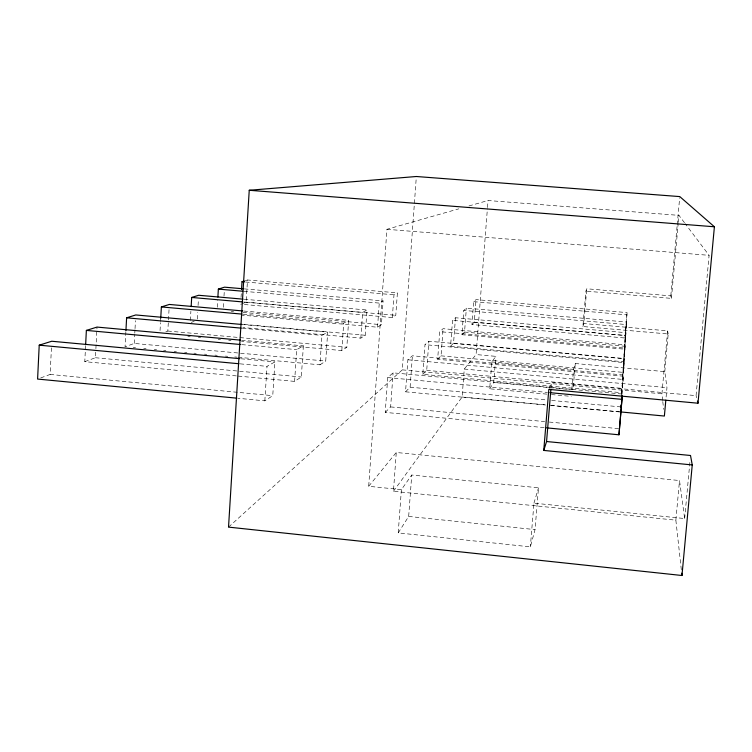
<?xml version="1.0" encoding="UTF-8"?>
<svg xmlns="http://www.w3.org/2000/svg" width="752" height="752" viewBox="0 0 752 752"><rect width="100%" height="100%" fill="white"/><g stroke="black" fill="none" stroke-linecap="round" stroke-linejoin="round"><path stroke-width="0.56" stroke-dasharray="3.76 2.82" d="M40.73 377.908L50.14 374.44L51.531 345.826M236.325 375.906L84.779 361.665L85.606 345.459M84.779 361.665L95.429 357.736L95.842 349.783M95.899 348.655L97.017 327.082M125.866 331.735L125.058 346.813L134.223 343.429L325.729 361.063L327.675 332.168L243.422 324.61M134.223 343.429L134.721 334.32M134.787 333.174L134.965 329.761M135.031 328.624L135.463 320.643M160.044 330.598L160.486 322.711M160.552 321.583L160.74 318.209M165.835 331.773L167.828 331.04L169.068 309.072M190.35 320.484L190.886 311.272M621.895 394.574L623.483 374.994L412.406 355.781L407.875 359.785L405.535 391.82L545.642 404.99M624.198 362.596L624.414 358.779L428.884 341.239L424.993 344.67L422.793 374.336L621.556 392.704L624.198 362.596L424.993 344.67M625.025 348.12L625.222 344.82L443.097 328.69L439.723 331.67L437.655 359.287L622.571 376.132L625.025 348.12L439.723 331.67M625.749 335.571L625.918 332.685L455.477 317.758L452.535 320.361L450.57 346.193L623.455 361.74L625.749 335.571L452.535 320.361M626.388 324.563L626.529 322.025L466.372 308.141L463.777 310.435L461.916 334.706L624.235 349.144L626.388 324.563L463.777 310.435M626.942 314.853L627.074 312.597L476.025 299.616L473.713 301.655L471.946 324.544L624.921 338.005L626.942 314.853L473.713 301.655M197.278 319.074L197.673 312.268M198.067 305.472L198.396 299.804M217.272 307.258L217.676 300.452M223.325 307.295L223.654 301.702M223.993 296.119L224.265 291.644M241.044 297.444L241.392 291.823M241.73 303.78L246.139 302.163L247.511 279.979L397.404 292.866L395.787 315.295L392.347 317.541L240.631 304.193M621.556 392.704L624.414 358.779M622.571 376.132L625.222 344.82M623.455 361.74L625.918 332.685M624.235 349.144L626.529 322.025M624.921 338.005L627.074 312.597M264.826 400.844L267.016 366.356L274.912 361.9L272.75 395.665L264.826 400.844L238.027 398.278M294.605 381.386L296.683 349.633L303.376 345.864L301.326 377.006L294.605 381.386L237.491 376.019M238.271 357.275L319.967 364.823L321.941 335.392L327.675 332.168M341.812 350.554L343.692 323.134L348.665 320.333L346.813 347.292L341.812 350.554L241.505 341.417M360.838 338.127L362.624 312.465L366.985 310.012L365.218 335.27L360.838 338.127L242.802 327.515M377.551 327.214L379.262 303.094L383.106 300.922L381.414 324.685L377.551 327.214L241.373 315.107M401.389 489.637L398.222 532.905L530.348 546.864L535.039 529.605L538.488 487.804L411.739 475.029L401.389 489.637L368.696 486.3L386.932 229.304L458.823 208.83M544.166 427.625L385.231 412.387L387.731 377.579L393.089 372.842L622.383 394.057M392.347 317.541L393.982 294.793L397.404 292.866M385.231 412.387L390.636 406.917L393.089 372.842M681.321 569.734L675.86 520.177L393.446 491.291L396.266 452.478L679.517 480.537L684.658 518.551L533.948 503.163L530.348 546.864M228.533 527.114L402.301 369.862L416.26 177.679M405.535 391.82L410.113 387.186L412.406 355.781M398.222 532.905L408.674 516.436L411.739 475.029M422.793 374.336L426.713 370.36L428.884 341.239M437.655 359.287L441.048 355.846L443.097 328.69M450.57 346.193L453.55 343.185L455.477 317.758M461.916 334.706L464.539 332.055L466.372 308.141M393.446 491.291L462.113 397.028L464.266 369.053L476.082 354.559L487.399 208.689M471.946 324.544L474.277 322.185L476.025 299.616M487.493 207.524L488.039 200.521L678.943 215.363L684.555 222.799M546.789 394.123L489.702 388.803L491.817 361.947L495.794 356.345L476.082 354.559M489.702 388.803L493.726 382.467L495.794 356.345M550.99 388.117L551.479 382.317L696.07 395.637L696.615 397.799M571.83 389.649L573.532 369.382L575.271 363.526L664.796 371.62L666.958 387.637L665.924 399.002M575.271 363.526L573.052 389.809L493.726 382.467M664.796 371.62L668.199 333.982L582.885 326.528L585.883 291.146L586.767 288.777L670.793 295.865L671.423 298.375L585.883 291.146M582.885 326.528L583.825 323.539L586.767 288.777M621.782 394.358L623.483 374.994M662.662 400.487L661.929 393.813L667.626 330.842L583.825 323.539M670.793 295.865L677.129 225.788M677.242 224.622L679.667 197.757M671.423 298.375L678.201 223.551M678.313 222.376L678.943 215.363M675.86 520.177L679.517 480.537M684.658 518.551L689.969 461.333M696.07 395.637L709.098 255.323L685.251 223.729M533.948 503.163L538.488 487.804M549.195 388.37L551.479 382.317M368.696 486.3L396.266 452.478M319.967 364.823L325.729 361.063M191.215 322.411L194.213 321.311M245.312 280.675L247.511 279.979M468.938 205.954L488.039 200.521M386.932 229.304L709.098 255.323M245.519 282.009L393.982 294.793M244.353 288.89L383.106 300.922M244.005 291.334L379.262 303.094M244.25 299.258L366.985 310.012M246.139 302.163L395.787 315.295M474.277 322.185L625.072 335.43M244.015 302.05L362.624 312.465M243.855 311.046L348.665 320.333M231.268 311.375L233.599 311.572M242.905 312.4L381.414 324.685M464.539 332.055L624.414 346.23M243.178 314.204L343.692 323.134M243.874 324.385L365.218 335.27M453.55 343.185L623.662 358.441M242.407 328.239L321.941 335.392M167.828 331.04L346.813 347.292M441.048 355.846L622.806 372.343M491.817 361.947L573.532 369.382M241.58 340.242L303.376 345.864M187.85 336.529L190.181 336.736M198.349 337.488L200.681 337.695M218.174 339.293L220.505 339.5M228.674 340.242L231.005 340.459M241.768 344.613L296.683 349.633M407.875 359.785L623.22 379.459M464.266 369.053L666.958 387.637M426.713 370.36L621.819 388.333M402.301 369.862L661.929 393.813M133.226 347.565L135.567 347.781M143.735 348.533L146.067 348.749M154.235 349.501L156.576 349.718M163.579 350.366L165.91 350.582M174.079 351.344L176.41 351.56M184.578 352.312L186.919 352.528M193.922 353.177L196.253 353.393M204.422 354.145L206.753 354.361M214.931 355.113L217.262 355.329M225.431 356.091L227.762 356.307M234.765 356.946L237.106 357.162M241.025 358.77L274.912 361.9M240.151 363.855L267.016 366.356M387.731 377.579L547.456 392.431M551.451 394.556L571.257 396.398M95.429 357.736L301.326 377.006M410.113 387.186L545.811 399.885M551.658 400.44L620.682 406.898M462.113 397.028L546.3 404.943M550.972 405.384L619.949 411.87M550.314 405.431L620.362 412.011M50.14 374.44L272.75 395.665M390.636 406.917L544.655 421.599M549.327 422.051L619.338 428.725M408.674 516.436L535.039 529.605M667.626 330.842L668.199 333.982M662.785 401.596L663.64 409.379"/><path stroke-width="1.13" d="M239.86 358.657L51.747 341.248L39.217 345.168L37.6 379.064L236.861 398.165M85.662 344.303L86.367 330.41L97.017 327.082L240.414 340.13M125.932 330.57L126.618 317.814L135.774 314.956L242.257 324.507M160.74 318.209L161.37 306.938L169.332 304.447L242.699 310.943M191.149 306.666L191.685 297.454L198.669 295.273L243.084 299.155M546.507 427.85L618.962 434.797L622.261 396.182M217.883 297.049L218.353 289.106L224.528 287.17L243.187 288.787M241.524 289.576L242.012 281.699L244.212 281.013M543.762 450.429L548.81 389.376L697.988 403.213L714.4 226.775L679.78 196.592L416.345 176.504L249.241 190.275L228.533 527.114L681.961 575.496L692.244 464.933L690.515 455.486L546.563 441.527L543.762 450.429L692.244 464.933M618.962 434.797L622.177 396.37M546.563 441.527L550.896 389.282M621.481 397.78L621.678 395.505M620.776 407.368L620.973 405.037M621.49 399.227L621.791 395.74M665.821 400.139L664.383 416.044L621.124 411.983M249.241 190.275L714.4 226.775M242.012 281.699L244.344 281.906M218.353 289.106L242.84 291.231M191.685 297.454L242.849 301.947M161.37 306.938L242.012 314.101M126.618 317.814L241.232 328.135M86.367 330.41L240.602 344.51M39.217 345.168L238.976 363.742M549.787 392.647L622.073 399.368M697.442 401.051L697.988 403.213M681.707 573.193L681.961 575.496"/></g></svg>
